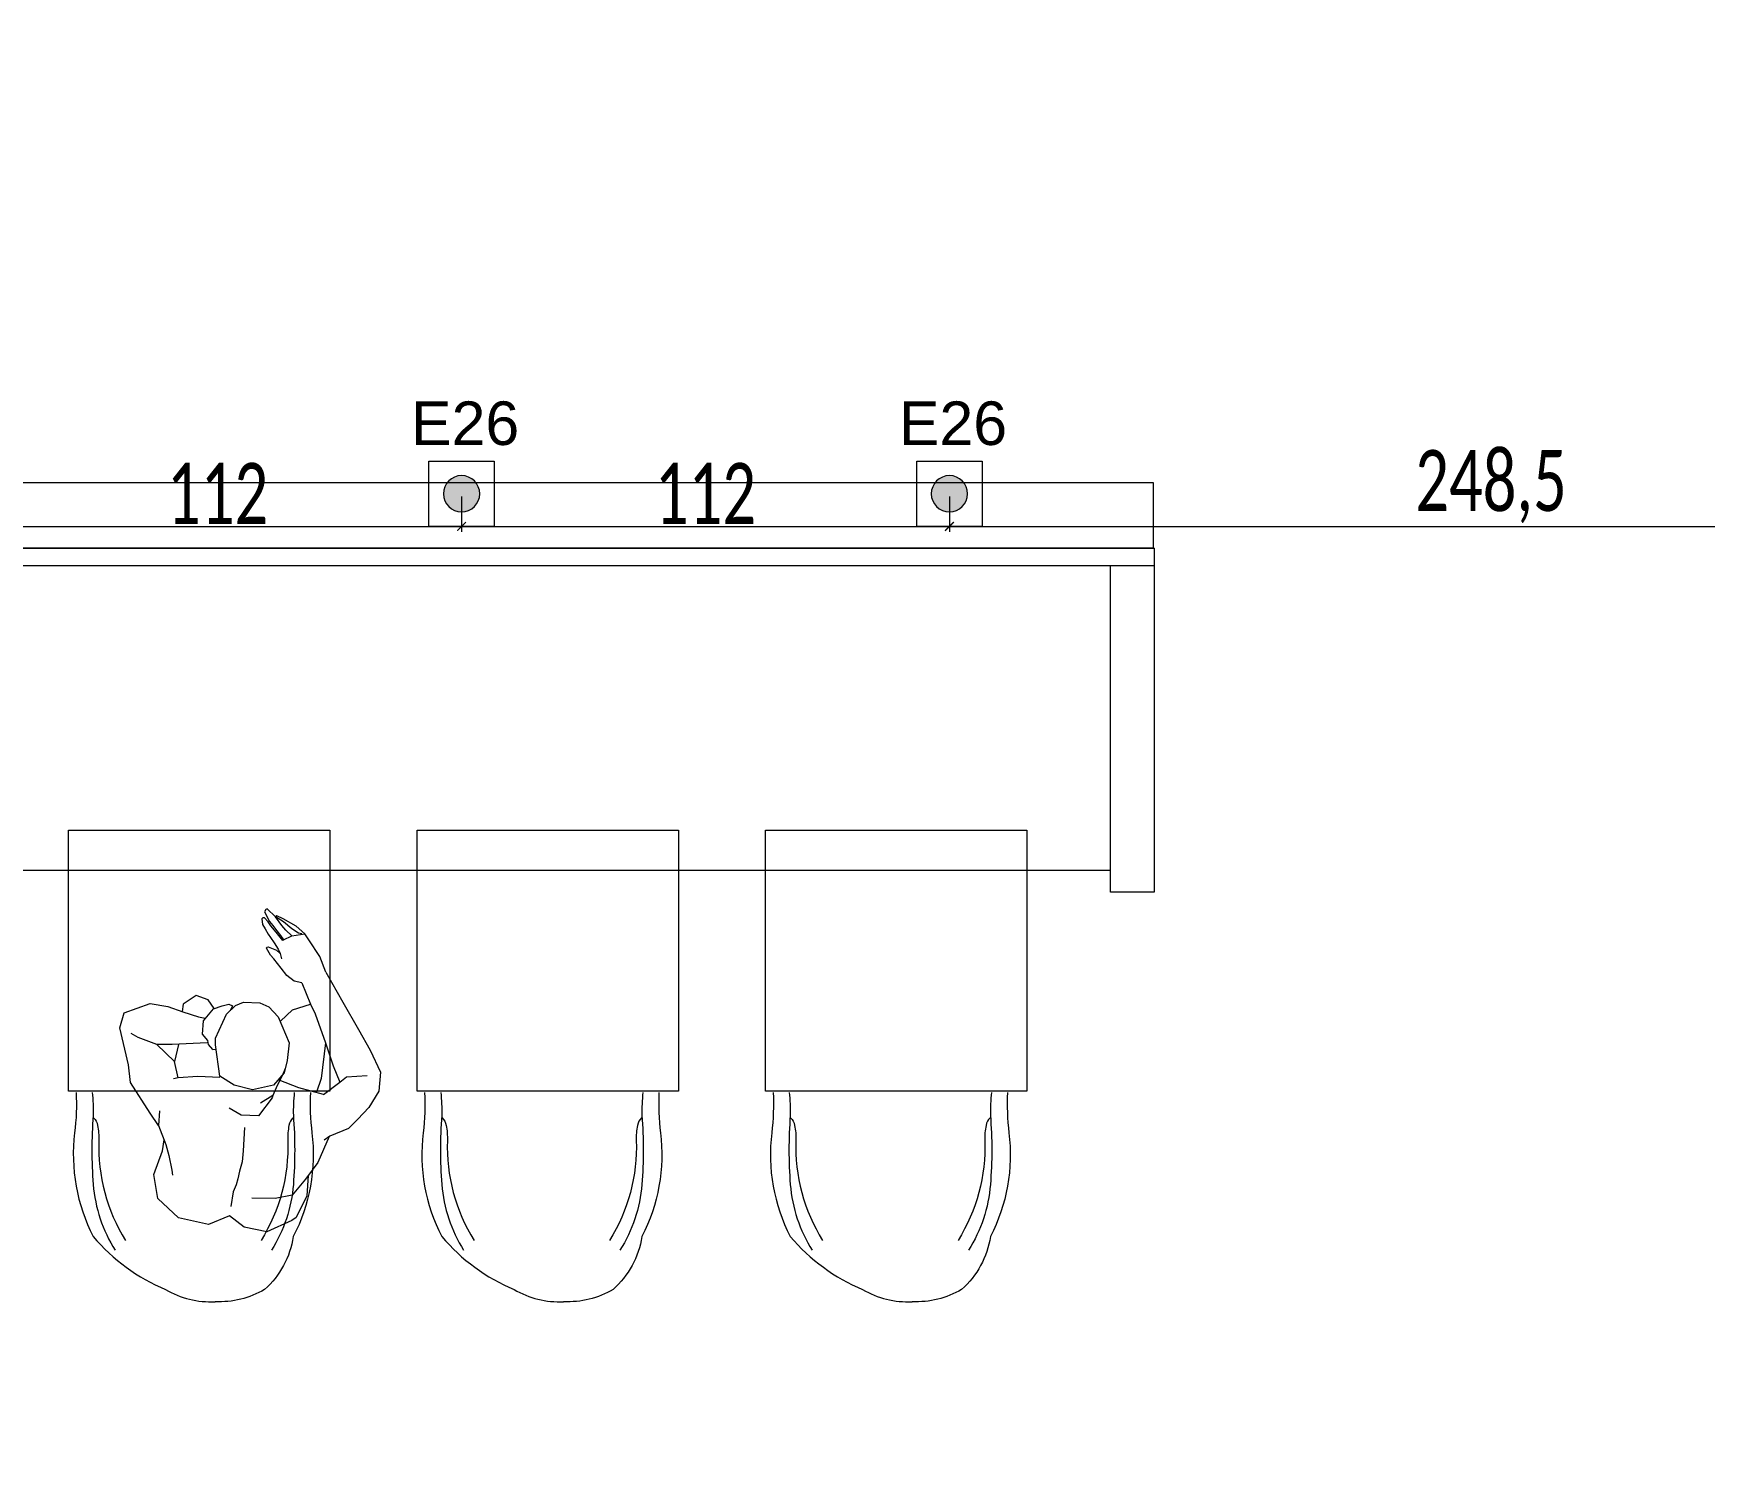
# Model space of a CAD drawing. Header units: millimetres. Extents: x -24 to 530668, y -246875 to -2983.
# Drawn here: x 265798.6 to 266182.2, y -118458.9 to -118129.3 of the extents above; entities that cross this region are included whole.
import ezdxf
from ezdxf.enums import TextEntityAlignment as Align

# ---------------------------------------------------------------- set-up
doc = ezdxf.new("R2010")
doc.units = ezdxf.units.MM
doc.header["$PDMODE"] = 2
doc.layers.get('0').update_dxf_attribs({"lineweight": 20})
for name, color, linetype, lineweight in [('aydınlatma yazı', 1, 'Continuous', 20), ('T_elektrik', 10, 'Continuous', 9), ('t_tarama', 253, 'Continuous', 5), ('t_yazı', 23, 'Continuous', 25), ('ölçü', 251, 'Continuous', 5)]:
    doc.layers.add(name, color=color, linetype=linetype, lineweight=lineweight)
doc.layers.add('Kıtc-014 Elk Tes İşaretler', color=1, linetype='Continuous')
doc.styles.add('ARIALT', font='arial.ttf', dxfattribs={"height": 10})
doc.styles.add('txt_tur_1', font='arial.ttf', dxfattribs={"height": 1.5})
doc.styles.add('Ölçü50', font='calibri.ttf', dxfattribs={"width": 0.7})
doc.dimstyles.new('olcu10', dxfattribs={"dimtxt": 14, "dimasz": 2, "dimexe": 1.25, "dimexo": 0.625, "dimgap": 0.5, "dimtad": 1, "dimdec": 1, "dimrnd": 0.5, "dimzin": 9, "dimtxsty": 'Ölçü50', "dimblk": 'ARCHTICK', "dimcen": 2, "dimclrd": 256, "dimclre": 256, "dimclrt": 6, "dimazin": 2, "dimtfac": 1, "dimtdec": 1, "dimtix": 1, "dimtmove": 0, "dimatfit": 3, "dimldrblk": 'ARCHTICK', "dimfxl": 1, "dimlwd": -1, "dimarcsym": 0})

# ---------------------------------------------------------------- blocks, each defined once
blk = doc.blocks.new('dada')
for p, q in [((219973.43, -31806.86), (219967.82, -31810.1)), ((219980.49, -31806.97), (219973.43, -31806.86)), ((219984.71, -31810.01), (219980.49, -31806.97)), ((219988.56, -31808.22), (219984.71, -31810.01)), ((219993.91, -31808.37), (219988.56, -31808.22)), ((219998.88, -31812.26), (219993.91, -31808.37)), ((219967.82, -31810.1), (219965.63, -31815.29)), ((219984.28, -31815.56), (219984.55, -31812.14)), ((219999.67, -31813.16), (219998.88, -31812.26)), ((219965.63, -31815.29), (219966.32, -31821.02)), ((219969.4, -31817.13), (219969.8, -31816.05)), ((219984.57, -31817.26), (219984.28, -31815.56)), ((219993.96, -31816.3), (219988.77, -31815.1)), ((219997.59, -31817.95), (219993.96, -31816.3)), ((220000.91, -31818.54), (219999.67, -31813.16)), ((219966.74, -31822.57), (219967.93, -31820.3)), ((219967.93, -31820.3), (219969.4, -31817.13)), ((219984.6, -31818.7), (219984.57, -31817.26)), ((219984.6, -31820.52), (219984.6, -31818.7)), ((219984.72, -31822.78), (219984.6, -31820.52)), ((219999.73, -31822.23), (219997.59, -31817.95)), ((220000.18, -31823.15), (220000.91, -31818.54)), ((219964.1, -31826.49), (219966.74, -31822.57)), ((219966.32, -31821.02), (219966.1, -31823.52)), ((219984.36, -31825.28), (219984.72, -31822.78)), ((220001.59, -31826.62), (219999.73, -31822.23)), ((219964.1, -31826.49), (219961.55, -31828.75)), ((219963.56, -31829.8), (219964.1, -31826.49)), ((219983.43, -31830.57), (219984.36, -31825.28)), ((220002.81, -31832.98), (220001.59, -31826.62)), ((219961.55, -31828.75), (219955.53, -31834.58)), ((220002.93, -31833.11), (220001.86, -31831.93)), ((219955.53, -31834.58), (219954.16, -31838.39)), ((219981.99, -31833.12), (219978.94, -31834.02)), ((219985.92, -31833.89), (219981.99, -31833.12)), ((219988.02, -31838.63), (219985.92, -31833.89)), ((220006.66, -31835.82), (220002.93, -31833.11)), ((220008.27, -31838.35), (220006.66, -31835.82)), ((219954.16, -31838.39), (219950.29, -31846.24)), ((219965.95, -31838.14), (219964.26, -31841.56)), ((219965.95, -31838.14), (219964.98, -31837.71)), ((219970.28, -31839.47), (219965.95, -31838.14)), ((219975.28, -31840.42), (219970.28, -31839.47)), ((219978.82, -31839.44), (219975.15, -31840.74)), ((219983.21, -31839.4), (219978.82, -31839.44)), ((219987.64, -31841.51), (219983.21, -31839.4)), ((219988.07, -31839.19), (219985.66, -31836.85)), ((219988.07, -31839.19), (219988.02, -31838.63)), ((219988.47, -31841.63), (219988.07, -31839.19)), ((220010.11, -31841.56), (220008.27, -31838.35)), ((219964.26, -31841.56), (219959.4, -31844.48)), ((219964.25, -31845.64), (219964.26, -31841.56)), ((219975.15, -31840.74), (219972.56, -31847.46)), ((219989.39, -31844.89), (219987.64, -31841.51)), ((219989.1, -31844.08), (219988.47, -31841.63)), ((219993.46, -31842.32), (219988.64, -31842.96)), ((219999.27, -31842.1), (219993.46, -31842.32)), ((219997.93, -31845.57), (219997.61, -31842.23)), ((219999.27, -31842.1), (220002.34, -31845.71)), ((220011.49, -31845.77), (220010.11, -31841.56)), ((219950.29, -31846.24), (219950.45, -31849.81)), ((219954.91, -31845.07), (219953.11, -31845.59)), ((219959.4, -31844.48), (219954.91, -31845.07)), ((219962.84, -31845.25), (219959.4, -31844.48)), ((219970.62, -31847.5), (219962.84, -31845.25)), ((219970.97, -31847.21), (219970.59, -31848.03)), ((219972.17, -31846.32), (219970.97, -31847.21)), ((219972.17, -31846.32), (219972.92, -31846.53)), ((219972.56, -31847.46), (219972.17, -31849.01)), ((219989.4, -31845.86), (219989.1, -31844.08)), ((219989.4, -31847.79), (219989.39, -31844.89)), ((219997.01, -31853.72), (219997.93, -31845.57)), ((219999.97, -31848.98), (220002.34, -31845.71)), ((220002.34, -31845.71), (220003.54, -31847.27)), ((220003.54, -31847.27), (220008.04, -31848.65)), ((220010.84, -31850.1), (220011.49, -31845.77)), ((219950.45, -31849.81), (219955.8, -31853.26)), ((219969.08, -31849.16), (219968.58, -31852.23)), ((219970.59, -31848.03), (219969.08, -31849.16)), ((219972.17, -31849.01), (219973.41, -31854.95)), ((219988.91, -31851.81), (219989.4, -31847.79)), ((219997.01, -31853.72), (219999.97, -31848.98)), ((220007.38, -31854.47), (220010.84, -31850.1)), ((220010.84, -31850.1), (220010.84, -31850.1)), ((219955.8, -31853.26), (219959.9, -31853.53)), ((219959.9, -31853.53), (219963.48, -31853.17)), ((219963.15, -31854.85), (219963.36, -31853.18)), ((219965.64, -31857.49), (219963.15, -31854.85)), ((219963.48, -31853.17), (219967.29, -31852.84)), ((219967.29, -31852.84), (219968.82, -31852.87)), ((219968.58, -31852.23), (219970.19, -31855.43)), ((219968.58, -31852.23), (219968.58, -31852.23)), ((219973.41, -31854.95), (219974.93, -31857.36)), ((219985.09, -31857.09), (219988.91, -31851.81)), ((219993.17, -31859.66), (219997.01, -31853.72)), ((220003.67, -31858.47), (220007.38, -31854.47)), ((219968.51, -31857.12), (219965.64, -31857.49)), ((219970.32, -31855.52), (219968.51, -31857.12)), ((219970.19, -31855.43), (219971.96, -31856.56)), ((219971.96, -31856.56), (219973.39, -31857.25)), ((219973.39, -31857.25), (219974.3, -31857.1)), ((219974.3, -31857.1), (219974, -31855.88)), ((219974.93, -31857.36), (219976.56, -31858.48)), ((219976.56, -31858.48), (219980.28, -31859.2)), ((219980.28, -31859.2), (219982.44, -31858.76)), ((219982.44, -31858.76), (219985.09, -31857.09)), ((219985.8, -31856.21), (219987.9, -31859.37)), ((219998.72, -31863.72), (220003.67, -31858.47)), ((219987.9, -31859.37), (219991.64, -31861.58)), ((219988.57, -31865.91), (219991.64, -31861.58)), ((219991.64, -31861.58), (219993.17, -31859.66)), ((219986.8, -31865.87), (219984.86, -31866.77)), ((219988.57, -31865.91), (219986.8, -31865.87)), ((219993.34, -31869.51), (219998.72, -31863.72)), ((219980.08, -31870.45), (219978.82, -31871.79)), ((219981.05, -31869.82), (219980.08, -31870.45)), ((219983.16, -31868.07), (219981.05, -31869.82)), ((219982.18, -31871.28), (219982.73, -31870.18)), ((219984.86, -31866.77), (219983.16, -31868.07)), ((219993.34, -31869.51), (219991.22, -31872.75)), ((219978.82, -31871.79), (219978.86, -31872.05)), ((219978.86, -31872.05), (219979.15, -31872.17)), ((219979.15, -31872.17), (219981.22, -31871.84)), ((219979.15, -31874.38), (219980.27, -31873.42)), ((219980.27, -31873.42), (219981.5, -31872.16)), ((219981.22, -31871.84), (219982.18, -31871.28)), ((219981.5, -31872.16), (219982.18, -31871.28)), ((219991.22, -31872.75), (219987.88, -31875.86)), ((219976.27, -31878.1), (219976.66, -31876.87)), ((219976.41, -31878.38), (219976.27, -31878.1)), ((219976.48, -31879.78), (219978.12, -31877.92)), ((219976.66, -31876.87), (219977.52, -31876.06)), ((219977.86, -31877.77), (219976.79, -31878.46)), ((219977.52, -31876.06), (219978.45, -31875.03)), ((219978.67, -31877.01), (219977.86, -31877.77)), ((219978.12, -31877.92), (219979.05, -31877.16)), ((219978.45, -31875.03), (219979.15, -31874.38)), ((219980.13, -31875.83), (219978.67, -31877.01)), ((219979.05, -31877.16), (219980.26, -31876.22)), ((219981.04, -31877.69), (219979.16, -31879.29)), ((219982.07, -31874.36), (219980.13, -31875.83)), ((219980.26, -31876.22), (219981.28, -31875.32)), ((219982.21, -31876.84), (219981.04, -31877.69)), ((219983.47, -31877.43), (219981.25, -31878.56)), ((219981.28, -31875.32), (219982.23, -31874.56)), ((219982.23, -31874.56), (219982.07, -31874.36)), ((219982.21, -31876.84), (219983.86, -31875.88)), ((219982.23, -31874.56), (219983.86, -31875.88)), ((219985.17, -31876.82), (219983.47, -31877.43)), ((219983.86, -31875.88), (219986.68, -31877.05)), ((219986.68, -31877.05), (219984.29, -31878.28)), ((219985.98, -31876.82), (219985.17, -31876.82)), ((219987.88, -31875.86), (219986.68, -31877.05)), ((219976.79, -31878.46), (219976.41, -31878.38)), ((219976.62, -31880.37), (219976.48, -31879.78)), ((219976.88, -31880.62), (219976.62, -31880.37)), ((219979.16, -31879.29), (219976.88, -31880.62)), ((219981.25, -31878.56), (219979.16, -31879.29)), ((219979.44, -31879.52), (219979.16, -31879.29)), ((219981.03, -31879.23), (219979.44, -31879.52)), ((219984.29, -31878.28), (219981.03, -31879.23))]:
    blk.add_line(p, q)
blk = doc.blocks.new('NEW')
at = {"layer": 't_tarama'}
h = blk.add_hatch(dxfattribs=at)
h.set_pattern_fill('ANSI33', color=256, angle=90, style=0)
h.set_pattern_definition([(135, (243526.0257, -129410.637), (-4.490128, -4.490128), []), (135, (243526.0257, -129406.147), (-4.490128, -4.490128), [3.175, -1.5875])])
edge = h.paths.add_edge_path()
edge.add_arc((271845.78, -115080.64), 30, 0, 360)
edge = h.paths.add_edge_path()
edge.add_arc((271021.03, -115080.64), 30, 0, 360)
h.paths.add_polyline_path([(270573.53, -114225.64), (270643.53, -114225.64), (270643.53, -114295.64), (270573.53, -114295.64)])
for p, q in [((271342.61, -114680.57), (270892.71, -114680.57)), ((270892.71, -114684.57), (271342.61, -114684.57))]:
    blk.add_line(p, q, dxfattribs=at)
for points in [[(270892.63, -114680.57), (271342.52, -114680.57), (271342.52, -114665.57), (270892.63, -114665.57), (270892.63, -114680.57)], [(271342.61, -114680.57), (271342.61, -114759.57), (271332.61, -114759.57), (271332.61, -114684.57)], [(271332.61, -114754.57), (270902.71, -114754.57)]]:
    blk.add_lwpolyline(points, dxfattribs=at)
for points in [[(271093.39, -114745.29), (271153.39, -114745.29), (271153.39, -114805.29), (271093.39, -114805.29)], [(271173.41, -114745.29), (271233.41, -114745.29), (271233.41, -114805.29), (271173.41, -114805.29)], [(271253.42, -114745.29), (271313.42, -114745.29), (271313.42, -114805.29), (271253.42, -114805.29)]]:
    blk.add_lwpolyline(points, close=True, dxfattribs=at)
for points in [[(271095.14, -114805.54, -0.042978), (271094.8, -114814.81, 0.150789), (271099.07, -114838.65, 0.117176), (271115.68, -114850.83, 0.142303), (271127.04, -114853.63)], [(271098.84, -114805.54, -0.029469), (271099.07, -114810.85, 0.038875), (271099.07, -114826.7, 0.121281), (271104.1, -114841.8)], [(271148.94, -114805.54, 0.042978), (271149.27, -114814.81, -0.150789), (271145, -114838.65, -0.174168), (271138.4, -114850.83, -0.142303), (271127.04, -114853.63)], [(271145.23, -114805.54, 0.029469), (271145.01, -114810.85, -0.038875), (271145.01, -114826.7, -0.121281), (271139.98, -114841.8)], [(271175.15, -114805.54, -0.042978), (271174.82, -114814.81, 0.150789), (271179.09, -114838.65, 0.117176), (271195.7, -114850.83, 0.142303), (271207.05, -114853.63)], [(271178.86, -114805.54, -0.029469), (271179.08, -114810.85, 0.038875), (271179.08, -114826.7, 0.121281), (271184.11, -114841.8)], [(271228.95, -114805.54, 0.042978), (271229.29, -114814.81, -0.150789), (271225.02, -114838.65, -0.174168), (271218.41, -114850.83, -0.142303), (271207.05, -114853.63)], [(271225.25, -114805.54, 0.029469), (271225.02, -114810.85, -0.038875), (271225.02, -114826.7, -0.121281), (271219.99, -114841.8)], [(271255.17, -114805.54, -0.042978), (271254.83, -114814.81, 0.150789), (271259.1, -114838.65, 0.117176), (271275.71, -114850.83, 0.142303), (271287.07, -114853.63)], [(271258.87, -114805.54, -0.029469), (271259.1, -114810.85, 0.038875), (271259.1, -114826.7, 0.121281), (271264.13, -114841.8)], [(271308.97, -114805.54, 0.042978), (271309.3, -114814.81, -0.150789), (271305.04, -114838.65, -0.174168), (271298.43, -114850.83, -0.142303), (271287.07, -114853.63)], [(271305.27, -114805.54, 0.029469), (271305.04, -114810.85, -0.038875), (271305.04, -114826.7, -0.121281), (271300.01, -114841.8)], [(271099.15, -114811.4, -0.173618), (271100.06, -114813.11, -0.0594), (271100.35, -114816.6, 0.149572), (271106.49, -114839.52, -1.755029)], [(271144.93, -114811.4, 0.173618), (271144.01, -114813.11, 0.0594), (271143.72, -114816.6, -0.149572), (271137.59, -114839.52, 1.755029)], [(271179.16, -114811.4, -0.173618), (271180.08, -114813.11, -0.0594), (271180.37, -114816.6, 0.149572), (271186.5, -114839.52, -1.755029)], [(271224.94, -114811.4, 0.173618), (271224.03, -114813.11, 0.0594), (271223.74, -114816.6, -0.149572), (271217.61, -114839.52, 1.755029)], [(271259.18, -114811.4, -0.173618), (271260.09, -114813.11, -0.0594), (271260.38, -114816.6, 0.149572), (271266.52, -114839.52, -1.755029)], [(271304.96, -114811.4, 0.173618), (271304.04, -114813.11, 0.0594), (271303.75, -114816.6, -0.149572), (271297.62, -114839.52, 1.755029)]]:
    blk.add_lwpolyline(points, format="xyb", dxfattribs=at)
at = {"layer": 't_tarama', "xscale": -0.9999999999999996, "rotation": 166.7058778140276}
blk.add_blockref('dada', (49725.98, -95206.01), dxfattribs=at)
at = {"layer": 't_tarama', "style": 'txt_tur_1'}
for tag, p in [('19S', (270127.4, -114276.05, -17966.19)), ('20T', (270114.02, -115101.05, -17966.19)), ('21U', (270114.02, -116087.05, -17966.19)), ('22V', (270114.02, -116926.05, -17966.19))]:
    blk.add_attdef(tag, text='', height=30, dxfattribs=at).set_placement(p, align=Align.CENTER)
blk = doc.blocks.new('A$C53525628')
at = {"layer": 'T_elektrik'}
h = blk.add_hatch(color=256, dxfattribs=at)
edge = h.paths.add_edge_path()
edge.add_arc((7.5, 7.5), 4.17, 0, 360)
blk.add_lwpolyline([(0, 0), (15, 0), (15, 15), (0, 15)], close=True, dxfattribs=at)
blk.add_circle((7.5, 7.5), 4.17, dxfattribs=at)
blk = doc.blocks.new('_ArchTick')
at = {"color": 0, "linetype": 'ByBlock', "const_width": 0.15}
blk.add_lwpolyline([(-0.5, -0.5), (0.5, 0.5)], dxfattribs=at)
blk = doc.blocks.new('*D963')
at = {"layer": 'aydınlatma yazı', "lineweight": -2, "transparency": 16777216}
for p, q in [((265892.46, -118251.27), (265892.46, -118259.39)), ((266004.46, -118251.27), (266004.46, -118259.39))]:
    blk.add_line(p, q, dxfattribs=at)
at = {"layer": 'aydınlatma yazı', "transparency": 16777216}
blk.add_line((265892.46, -118258.14), (266004.46, -118258.14), dxfattribs=at)
at = {"layer": 'DEFPOINTS', "color": 0, "transparency": 16777216}
for p in [(265892.46, -118250.64), (266004.46, -118250.64), (266004.46, -118258.14)]:
    blk.add_point(p, dxfattribs=at)
at = {"layer": 'aydınlatma yazı', "transparency": 16777216, "xscale": 2, "yscale": 2, "zscale": 2, "rotation": 180}
blk.add_blockref('_ArchTick', (265892.46, -118258.14), dxfattribs=at)
at = {"layer": 'aydınlatma yazı', "transparency": 16777216, "xscale": 2, "yscale": 2, "zscale": 2}
blk.add_blockref('_ArchTick', (266004.46, -118258.14), dxfattribs=at)
at = {"layer": 'aydınlatma yazı', "color": 6, "transparency": 16777216, "insert": (265948.46, -118250.57), "char_height": 14, "attachment_point": 5, "style": 'Ölçü50'}
blk.add_mtext('112', dxfattribs=at)
blk = doc.blocks.new('*D964')
at = {"layer": 'aydınlatma yazı', "lineweight": -2, "transparency": 16777216}
for p, q in [((266004.46, -118251.27), (266004.46, -118259.39)), ((266116.46, -118251.27), (266116.46, -118259.39))]:
    blk.add_line(p, q, dxfattribs=at)
at = {"layer": 'aydınlatma yazı', "transparency": 16777216}
blk.add_line((266004.46, -118258.14), (266116.46, -118258.14), dxfattribs=at)
at = {"layer": 'DEFPOINTS', "color": 0, "transparency": 16777216}
for p in [(266004.46, -118250.64), (266116.46, -118250.64, 0), (266116.46, -118258.14)]:
    blk.add_point(p, dxfattribs=at)
at = {"layer": 'aydınlatma yazı', "transparency": 16777216, "xscale": 2, "yscale": 2, "zscale": 2, "rotation": 180}
blk.add_blockref('_ArchTick', (266004.46, -118258.14), dxfattribs=at)
at = {"layer": 'aydınlatma yazı', "transparency": 16777216, "xscale": 2, "yscale": 2, "zscale": 2}
blk.add_blockref('_ArchTick', (266116.46, -118258.14), dxfattribs=at)
at = {"layer": 'aydınlatma yazı', "color": 6, "transparency": 16777216, "insert": (266060.46, -118250.57), "char_height": 14, "attachment_point": 5, "style": 'Ölçü50'}
blk.add_mtext('112', dxfattribs=at)
blk = doc.blocks.new('*D965')
at = {"layer": 'aydınlatma yazı', "lineweight": -2, "transparency": 16777216}
for p, q in [((266116.46, -118251.27), (266116.46, -118259.39)), ((266365.14, -118251.27), (266365.14, -118259.39))]:
    blk.add_line(p, q, dxfattribs=at)
at = {"layer": 'aydınlatma yazı', "transparency": 16777216}
blk.add_line((266116.46, -118258.14), (266365.14, -118258.14), dxfattribs=at)
at = {"layer": 'DEFPOINTS', "color": 0, "transparency": 16777216}
for p in [(266116.46, -118250.64, 0), (266365.14, -118250.64), (266365.14, -118258.14)]:
    blk.add_point(p, dxfattribs=at)
at = {"layer": 'aydınlatma yazı', "transparency": 16777216, "xscale": 2, "yscale": 2, "zscale": 2, "rotation": 180}
blk.add_blockref('_ArchTick', (266116.46, -118258.14), dxfattribs=at)
at = {"layer": 'aydınlatma yazı', "transparency": 16777216, "xscale": 2, "yscale": 2, "zscale": 2}
blk.add_blockref('_ArchTick', (266365.14, -118258.14), dxfattribs=at)
at = {"layer": 'aydınlatma yazı', "color": 6, "transparency": 16777216, "insert": (266240.8, -118249.01), "char_height": 14, "attachment_point": 5, "style": 'Ölçü50'}
blk.add_mtext('248,5', dxfattribs=at)
blk = doc.blocks.new('elektrik sd')
at = {"layer": 'Kıtc-014 Elk Tes İşaretler', "xscale": -1.000359529408342, "yscale": 1.000359529408342, "zscale": 1.000359529408342}
for p in [(266011.96, -118258.14, 0), (266123.96, -118258.14, 0)]:
    blk.add_blockref('A$C53525628', p, dxfattribs=at)
at = {"layer": 't_yazı', "color": 1, "style": 'ARIALT'}
for p in [(265992.85, -118239.44, 0), (266104.85, -118239.44, 0)]:
    blk.add_text('E26', height=10, dxfattribs=at).set_placement(p)
at = {"layer": 'aydınlatma yazı'}
for base, p1, p2, picture, middle in [((266004.46, -118258.14), (265892.46, -118250.64), (266004.46, -118250.64), '*D963', (265948.46, -118250.57)), ((266116.46, -118258.14), (266004.46, -118250.64), (266116.46, -118250.64, 0), '*D964', (266060.46, -118250.57)), ((266365.14, -118258.14), (266116.46, -118250.64, 0), (266365.14, -118250.64), '*D965', (266240.8, -118249.01))]:
    dim = blk.add_linear_dim(base=base, p1=p1, p2=p2, dimstyle='olcu10', override={"dimtmove": 1}, dxfattribs=at)
    dim.commit()
    dim.dimension.update_dxf_attribs({"geometry": picture, "text_midpoint": middle})

msp = doc.modelspace()

# ---------------------------------------------------------------- block references
at = {"layer": 'ölçü', "color": 2}
for name, p in [('NEW', (-5286.767, -3566.99, 0.261)), ('elektrik sd', (-107.597, 15.586, 0.261))]:
    msp.add_blockref(name, p, dxfattribs=at)

doc.saveas('drawing.dxf')
